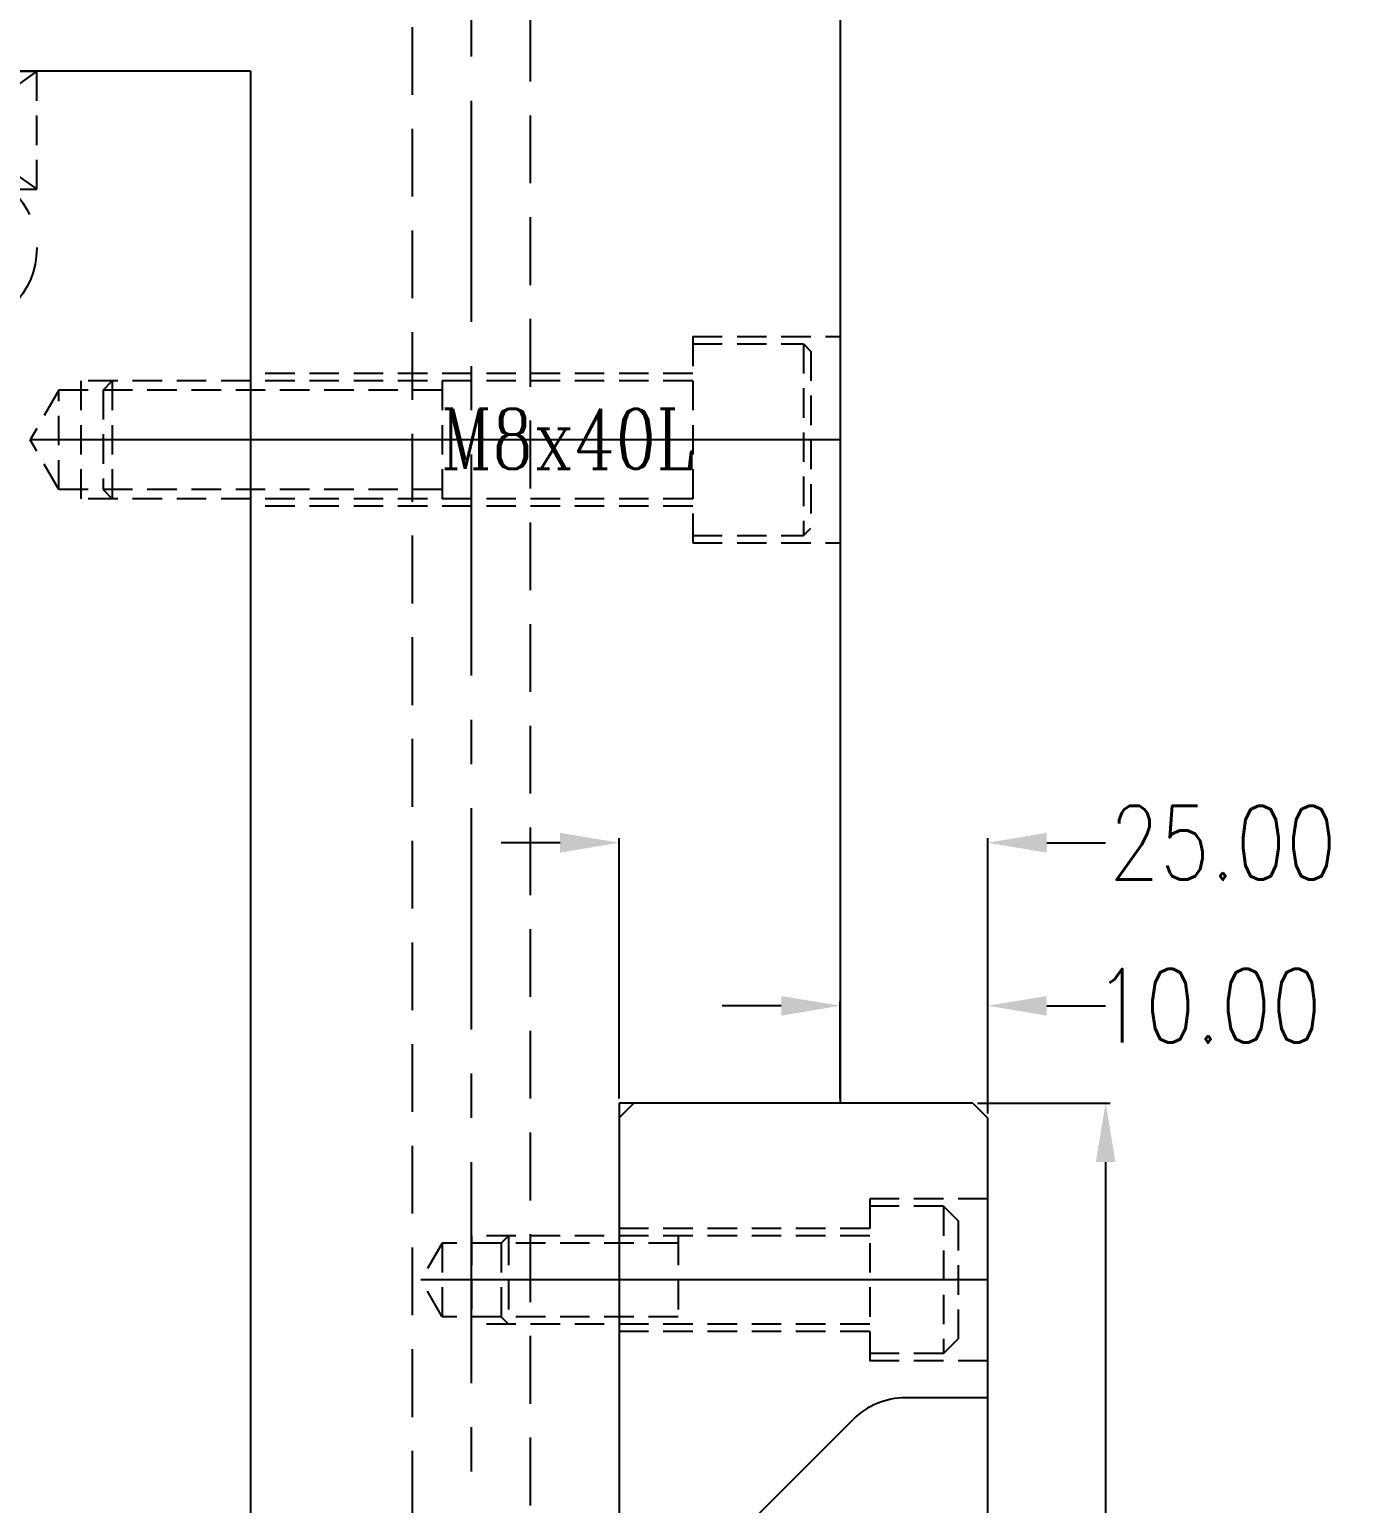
# Model space of a CAD drawing. Header units: millimetres. Extents: x 23490 to 24685, y -23248 to -22403.
# Drawn here: x 23766.2 to 23855.6, y -22612.7 to -22512.7 of the extents above; entities that cross this region are included whole.
import ezdxf

# ---------------------------------------------------------------- set-up
doc = ezdxf.new("R2010")
doc.units = ezdxf.units.MM
doc.header["$LTSCALE"] = 8
for name, pattern in [('CENTER', [2, 1.25, -0.25, 0.25, -0.25]), ('CENTER2', [1.125, 0.75, -0.125, 0.125, -0.125]), ('HIDDEN', [0.375, 0.25, -0.125])]:
    doc.linetypes.add(name, pattern=pattern)
doc.layers.get('DEFPOINTS').update_dxf_attribs({"color": 6})
for name, color, linetype in [('Cav-cor', 30, 'Continuous'), ('Layer3', 3, 'Continuous'), ('SCREW', 52, 'HIDDEN'), ('WT', 4, 'Continuous')]:
    doc.layers.add(name, color=color, linetype=linetype)
doc.layers.add('dim', color=3, linetype='Continuous', lineweight=15)
doc.styles.add('ROMANC', font='RomanC.ttf', dxfattribs={"width": 0.8, "height": 7})
doc.styles.get("Standard").update_dxf_attribs({"font": 'txt.shx', "width": 0.8, "bigfont": 'chineset.shx'})
doc.dimstyles.new('ISO-25', dxfattribs={"dimtxt": 5, "dimasz": 4, "dimexe": 0.3, "dimexo": 0.3, "dimtad": 0, "dimzin": 1, "dimdsep": 46, "dimtxsty": 'Standard', "dimcen": 0, "dimclrd": 3, "dimclre": 3, "dimclrt": 3, "dimazin": 0, "dimtfac": 1, "dimtofl": 0, "dimtmove": 0, "dimatfit": 0, "dimfxl": 0, "dimarcsym": 0})

# ---------------------------------------------------------------- blocks, each defined once
blk = doc.blocks.new('*D25796')
at = {"layer": 'DEFPOINTS', "color": 0}
for p in [(23830.17, -22585.49), (23830.17, -22685.49), (23839.17, -22685.49)]:
    blk.add_point(p, dxfattribs=at)
at = {"layer": 'dim', "color": 3, "lineweight": -2}
for p, q in [((23830.47, -22585.49), (23839.47, -22585.49)), ((23839.17, -22589.49), (23839.17, -22624.87)), ((23839.17, -22681.49), (23839.17, -22646.12)), ((23830.47, -22685.49), (23839.47, -22685.49))]:
    blk.add_line(p, q, dxfattribs=at)
at = {"layer": 'dim', "color": 3}
for points in [[(23839.84, -22589.49), (23838.5, -22589.49), (23839.17, -22585.49)], [(23838.5, -22681.49), (23839.84, -22681.49), (23839.17, -22685.49)]]:
    blk.add_solid(points, dxfattribs=at)
at = {"layer": 'dim', "color": 3, "insert": (23839.17, -22635.49), "char_height": 5, "attachment_point": 5, "rotation": 90}
blk.add_mtext('%%c100.00', dxfattribs=at)
blk = doc.blocks.new('*D25797')
at = {"layer": 'DEFPOINTS', "color": 0}
for p in [(23831.17, -22578.89), (23821.17, -22585.49), (23831.17, -22586.49)]:
    blk.add_point(p, dxfattribs=at)
at = {"layer": 'dim', "color": 3, "lineweight": -2}
for p, q in [((23821.17, -22585.19), (23821.17, -22578.59)), ((23831.17, -22586.19), (23831.17, -22578.59)), ((23817.17, -22578.89), (23813.17, -22578.89)), ((23835.17, -22578.89), (23839.17, -22578.89))]:
    blk.add_line(p, q, dxfattribs=at)
at = {"layer": 'dim', "color": 3}
for points in [[(23817.17, -22579.56), (23817.17, -22578.23), (23821.17, -22578.89)], [(23835.17, -22578.23), (23835.17, -22579.56), (23831.17, -22578.89)]]:
    blk.add_solid(points, dxfattribs=at)
at = {"layer": 'dim', "color": 3, "insert": (23846.12, -22578.89), "char_height": 5, "attachment_point": 5}
blk.add_mtext('10.00', dxfattribs=at)
blk = doc.blocks.new('*D25798')
at = {"layer": 'DEFPOINTS', "color": 0}
for p in [(23831.17, -22567.83), (23806.17, -22585.49), (23831.17, -22586.49)]:
    blk.add_point(p, dxfattribs=at)
at = {"layer": 'dim', "color": 3, "lineweight": -2}
for p, q in [((23806.17, -22585.19), (23806.17, -22567.53)), ((23831.17, -22586.19), (23831.17, -22567.53)), ((23802.17, -22567.83), (23798.17, -22567.83)), ((23835.17, -22567.83), (23839.17, -22567.83))]:
    blk.add_line(p, q, dxfattribs=at)
at = {"layer": 'dim', "color": 3}
for points in [[(23802.17, -22568.5), (23802.17, -22567.16), (23806.17, -22567.83)], [(23835.17, -22567.16), (23835.17, -22568.5), (23831.17, -22567.83)]]:
    blk.add_solid(points, dxfattribs=at)
at = {"layer": 'dim', "color": 3, "insert": (23847.12, -22567.83), "char_height": 5, "attachment_point": 5}
blk.add_mtext('25.00', dxfattribs=at)
blk = doc.blocks.new('20150513.114825')
at = {"layer": 'WT', "color": 125, "linetype": 'HIDDEN'}
for p, q in [((-5.5, 8), (5.5, 8)), ((5.5, 8), (-5.5, 0)), ((-5.5, 8), (5.5, 0)), ((-5.5, 0), (-5.5, 8)), ((5.5, 0), (5.5, 8)), ((-5.5, 0), (5.5, 0))]:
    blk.add_line(p, q, dxfattribs=at)

msp = doc.modelspace()

# ---------------------------------------------------------------- linework, layer by layer
at = {"linetype": 'Continuous'}
for p, q in [((23821.165, -22463.491), (23821.165, -22585.491)), ((23830.165, -22585.491), (23806.165, -22585.491)), ((23807.165, -22585.491), (23806.165, -22586.491)), ((23830.165, -22585.491), (23831.165, -22586.491)), ((23831.165, -22586.491), (23831.165, -22684.491)), ((23831.165, -22605.491), (23825.586, -22605.491)), ((23811.165, -22617.841), (23822.051, -22606.955))]:
    msp.add_line(p, q, dxfattribs=at)
at = {"linetype": 'HIDDEN'}
for p, q in [((23811.165, -22533.491), (23811.165, -22547.491)), ((23811.165, -22533.491), (23821.165, -22533.491)), ((23811.165, -22535.991), (23781.165, -22535.991)), ((23811.165, -22544.991), (23781.165, -22544.991)), ((23811.165, -22547.491), (23821.165, -22547.491)), ((23831.165, -22591.991), (23823.165, -22591.991)), ((23823.165, -22593.991), (23806.165, -22593.991)), ((23823.165, -22600.991), (23806.165, -22600.991)), ((23831.165, -22602.991), (23823.165, -22602.991))]:
    msp.add_line(p, q, dxfattribs=at)
msp.add_line((23806.165, -22585.491), (23806.165, -22617.991))
at = {"linetype": 'Continuous'}
msp.add_arc((23825.586, -22610.491), 5, 90, 135, dxfattribs=at)
at = {"layer": 'Cav-cor', "color": 241}
for q in [(23705.165, -22515.491), (23781.165, -22755.491)]:
    msp.add_line((23781.165, -22515.491), q, dxfattribs=at)
at = {"layer": 'SCREW'}
for p, q in [((23811.165, -22533.991), (23818.665, -22533.991)), ((23818.665, -22533.991), (23819.165, -22534.491)), ((23818.665, -22533.991), (23818.665, -22546.991)), ((23819.165, -22534.491), (23819.165, -22546.491)), ((23811.165, -22536.491), (23769.665, -22536.491)), ((23769.665, -22536.491), (23769.665, -22544.491)), ((23771.165, -22537.116), (23771.79, -22536.491)), ((23771.79, -22536.491), (23771.79, -22544.491)), ((23794.165, -22536.491), (23794.165, -22544.491)), ((23768.165, -22537.116), (23766.217, -22540.491)), ((23794.165, -22537.116), (23768.165, -22537.116)), ((23768.165, -22543.866), (23768.165, -22537.116)), ((23771.165, -22537.116), (23771.165, -22543.866)), ((23768.165, -22543.866), (23766.217, -22540.491)), ((23794.165, -22543.866), (23768.165, -22543.866)), ((23811.165, -22544.491), (23769.665, -22544.491)), ((23771.165, -22543.866), (23771.79, -22544.491)), ((23818.665, -22546.991), (23819.165, -22546.491)), ((23811.165, -22546.991), (23818.665, -22546.991)), ((23823.165, -22591.991), (23823.165, -22602.991)), ((23828.165, -22592.491), (23823.165, -22592.491)), ((23828.165, -22592.491), (23828.165, -22602.491)), ((23829.165, -22593.491), (23829.165, -22601.491)), ((23823.165, -22594.491), (23796.165, -22594.491)), ((23796.165, -22594.491), (23796.165, -22600.491)), ((23798.165, -22594.991), (23798.665, -22594.491)), ((23798.665, -22594.491), (23798.665, -22600.491)), ((23810.165, -22594.491), (23810.165, -22600.491)), ((23794.165, -22594.991), (23792.722, -22597.491)), ((23810.165, -22594.991), (23794.165, -22594.991)), ((23794.165, -22594.991), (23794.165, -22599.991)), ((23798.165, -22594.991), (23798.165, -22599.991)), ((23794.165, -22599.991), (23792.722, -22597.491)), ((23810.165, -22599.991), (23794.165, -22599.991)), ((23823.165, -22600.491), (23796.165, -22600.491)), ((23798.165, -22599.991), (23798.665, -22600.491)), ((23828.165, -22602.491), (23829.165, -22601.491)), ((23828.165, -22602.491), (23823.165, -22602.491))]:
    msp.add_line(p, q, dxfattribs=at)
at = {"layer": 'SCREW', "linetype": 'CENTER2', "ltscale": 10}
for p, q in [((23821.165, -22540.491), (23766.217, -22540.491)), ((23831.165, -22597.491), (23792.722, -22597.491))]:
    msp.add_line(p, q, dxfattribs=at)
at = {"layer": 'SCREW', "linetype": 'Continuous'}
msp.add_line((23828.165, -22592.491), (23829.165, -22593.491), dxfattribs=at)
at = {"layer": 'WT', "color": 125, "linetype": 'CENTER', "ltscale": 1.5}
msp.add_line((23796.165, -22700.491), (23796.165, -22460.491), dxfattribs=at)
at = {"layer": 'WT', "color": 125, "linetype": 'HIDDEN', "ltscale": 2.3}
for p, q in [((23792.165, -22696.491), (23792.165, -22490.491)), ((23800.165, -22702.491), (23800.165, -22490.491))]:
    msp.add_line(p, q, dxfattribs=at)
msp.add_circle((23761.165, -22527.491), 5.5, dxfattribs=at)

# ---------------------------------------------------------------- block references
msp.add_blockref('20150513.114825', (23761.165, -22523.491), dxfattribs=at)

# ---------------------------------------------------------------- texts
at = {"layer": 'Layer3', "style": 'ROMANC', "width": 0.8}
msp.add_text('M8x40L', height=4.0648, dxfattribs=at).set_placement((23794.062, -22542.459))

# ---------------------------------------------------------------- dimensions: what is measured, and where the dimension line sits
at = {"layer": 'dim'}
for base, p1, picture, middle in [((23831.165, -22567.829), (23806.165, -22585.491), '*D25798', (23847.123, -22567.829)), ((23831.165, -22578.893), (23821.165, -22585.491), '*D25797', (23846.123, -22578.893))]:
    dim = msp.add_linear_dim(base=base, p1=p1, p2=(23831.165, -22586.491), dimstyle='ISO-25', dxfattribs=at)
    dim.commit()
    dim.dimension.update_dxf_attribs({"geometry": picture, "text_midpoint": middle})
dim = msp.add_linear_dim(base=(23839.169, -22685.491), p1=(23830.165, -22585.491), p2=(23830.165, -22685.491), angle=270, text='%%c<>', dimstyle='ISO-25', dxfattribs=at)
dim.commit()
dim.dimension.update_dxf_attribs({"geometry": '*D25796', "text_midpoint": (23839.169, -22635.491), "dimtype": 160})

doc.saveas('drawing.dxf')
